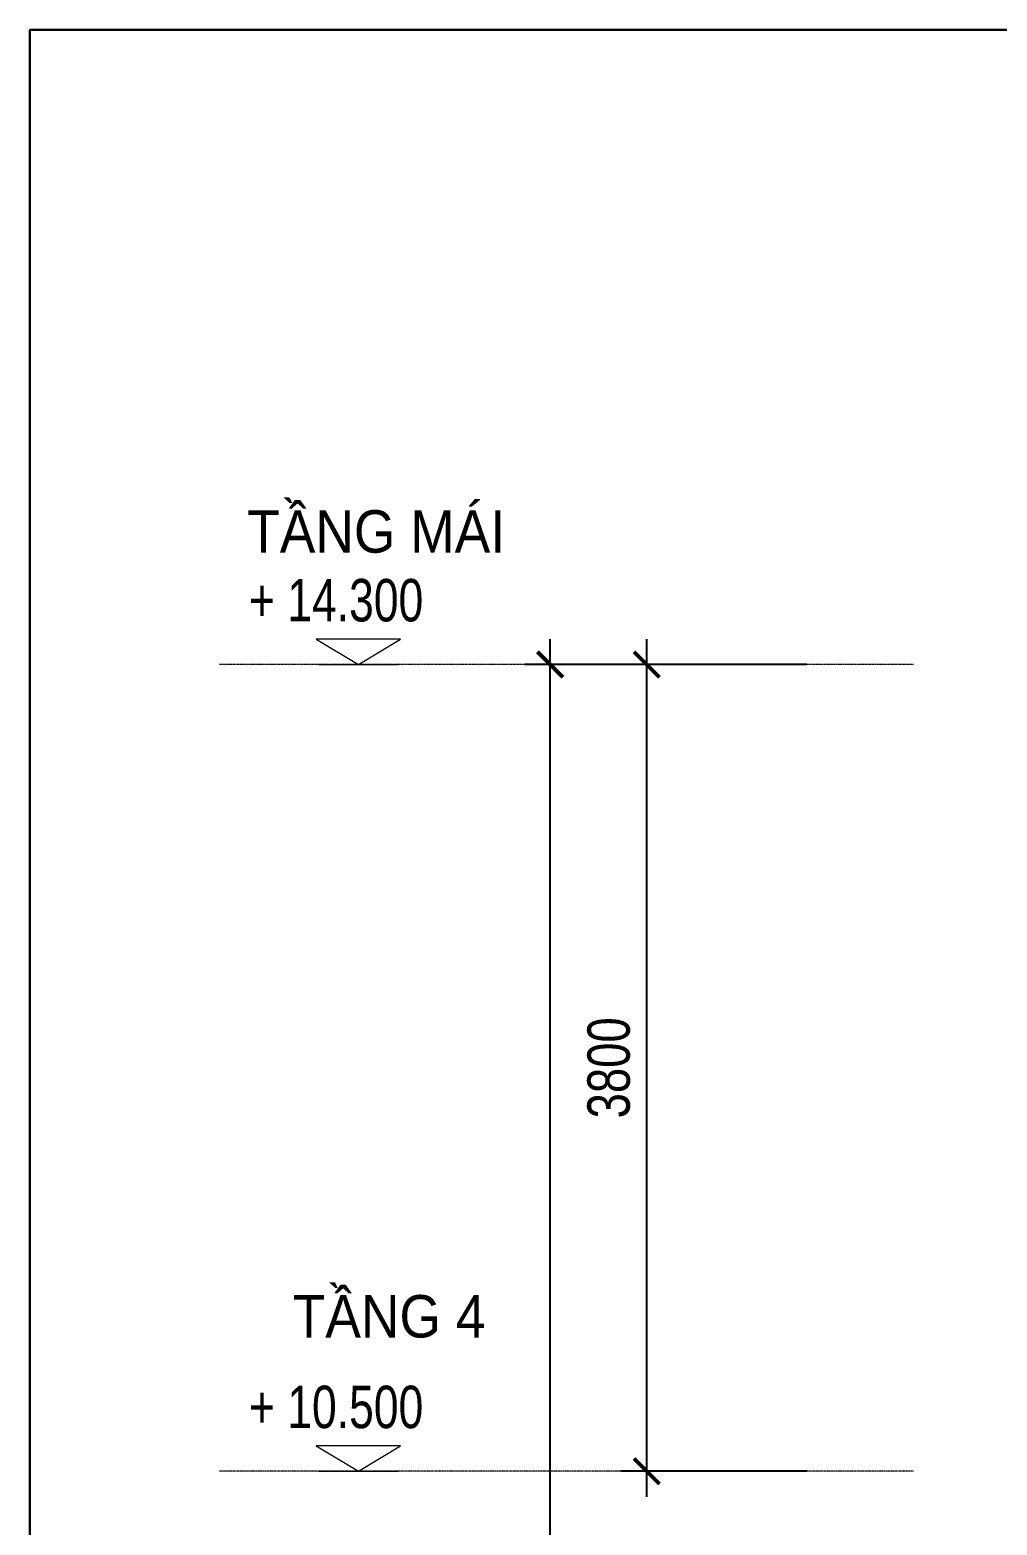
# Model space of a CAD drawing. Header units: millimetres. Extents: x -127141 to 682685, y -1234500 to 49778.
# Drawn here: x 435697 to 440255, y -269543 to -262500 of the extents above; entities that cross this region are included whole.
import ezdxf

# ---------------------------------------------------------------- set-up
doc = ezdxf.new("R2010")
doc.units = ezdxf.units.MM
doc.header["$MEASUREMENT"] = 0
doc.linetypes.add('CENTER', pattern=[3, 1.5, -0.5, 0.5, -0.5])
for name, color, linetype, lineweight in [('-CENTER', 143, 'CENTER', 13), ('-DIM', 9, 'Continuous', 13), ('-KH', 143, 'Continuous', 13), ('-LINE1', 7, 'Continuous', 18), ('-TEXT', 7, 'Continuous', 15)]:
    doc.layers.add(name, color=color, linetype=linetype, lineweight=lineweight)
doc.layers.add('LUOI GIONG', color=160, linetype='Continuous', plot=False)
doc.styles.add('1', font='arial.ttf')
doc.styles.add('AVANH', font='', dxfattribs={"width": 0.8})
doc.styles.add('X-5M-DH-TUM1$0$AVANTH', font='arial.ttf', dxfattribs={"width": 0.9})
doc.styles.get('AVANH').set_extended_font_data('.VnAvantH')
doc.dimstyles.new('C_100A3', dxfattribs={"dimscale": 100, "dimtxt": 2.2, "dimasz": 1.2, "dimexe": 1.2, "dimexo": 0, "dimgap": 0.75, "dimtad": 1, "dimdec": 0, "dimzin": 0, "dimdsep": 46, "dimtxsty": 'AVANH', "dimblk": 'ARCHTICK', "dimcen": 0, "dimdle": 1.2, "dimclrd": 256, "dimclre": 256, "dimclrt": 7, "dimadec": 0, "dimazin": 0, "dimtfac": 0.0001, "dimtdec": 0, "dimtix": 1, "dimtmove": 2, "dimatfit": 3, "dimfxl": 1.8, "dimtolj": 1, "dimtzin": 0, "dimarcsym": 0})

# ---------------------------------------------------------------- blocks, each defined once
blk = doc.blocks.new('_ArchTick')
at = {"color": 0, "linetype": 'ByBlock', "const_width": 0.15}
blk.add_lwpolyline([(-0.5, -0.5), (0.5, 0.5)], dxfattribs=at)
blk = doc.blocks.new('*D1818')
at = {"layer": '-DIM', "lineweight": -2, "transparency": 16777216}
for p, q in [((438604.2, -269409.1), (438604.2, -265369.1)), ((439358.6, -265489.1), (438484.2, -265489.1)), ((439358.6, -269289.1), (438484.2, -269289.1))]:
    blk.add_line(p, q, dxfattribs=at)
at = {"layer": 'Defpoints', "color": 0, "transparency": 16777216}
for p in [(438604.2, -265489.1), (439358.6, -265489.1), (439358.6, -269289.1)]:
    blk.add_point(p, dxfattribs=at)
at = {"layer": '-DIM', "lineweight": -2, "transparency": 16777216, "xscale": 119.9999999999999, "yscale": 119.9999999999999, "zscale": 119.9999999999999}
for p, rotation in [((438604.2, -265489.1), 90), ((438604.2, -269289.1), 270)]:
    blk.add_blockref('_ArchTick', p, dxfattribs=dict(at, rotation=rotation))
at = {"layer": '-DIM', "color": 7, "transparency": 16777216, "insert": (438425.8, -267389.1), "char_height": 200, "attachment_point": 5, "rotation": 90, "style": 'AVANH'}
blk.add_mtext('\\A1;3800', dxfattribs=at)
blk = doc.blocks.new('*D1820')
at = {"layer": '-DIM', "lineweight": -2, "transparency": 16777216}
for p, q in [((438149, -279909.1), (438149, -265369.1)), ((439358.6, -265489.1), (438029, -265489.1)), ((439358.6, -279789.1), (438029, -279789.1))]:
    blk.add_line(p, q, dxfattribs=at)
at = {"layer": 'Defpoints', "color": 0, "transparency": 16777216}
for p in [(438149, -265489.1), (439358.6, -265489.1), (439358.6, -279789.1)]:
    blk.add_point(p, dxfattribs=at)
at = {"layer": '-DIM', "lineweight": -2, "transparency": 16777216, "xscale": 119.9999999999999, "yscale": 119.9999999999999, "zscale": 119.9999999999999}
for p, rotation in [((438149, -265489.1), 90), ((438149, -279789.1), 270)]:
    blk.add_blockref('_ArchTick', p, dxfattribs=dict(at, rotation=rotation))
at = {"layer": '-DIM', "color": 7, "transparency": 16777216, "insert": (437970.5, -272639.1), "char_height": 200, "attachment_point": 5, "rotation": 90, "style": 'AVANH'}
blk.add_mtext('\\A1;14300', dxfattribs=at)
blk = doc.blocks.new('cot')
at = {"layer": '-KH'}
blk.add_line((116899.3, -109063.7), (117274.3, -109063.7), dxfattribs=at)
blk.add_lwpolyline([(117285.6, -108943.7), (116888, -108943.7), (117086.8, -109063.7)], close=True, dxfattribs=at)
blk.add_solid([(117086.8, -109063.7), (117086.8, -108943.7), (117285.6, -108943.7), (117086.8, -109063.7)], dxfattribs=at)
blk = doc.blocks.new('kt1a')
at = {"layer": 'Defpoints', "color": 2}
blk.add_lwpolyline([(0, -22275), (31500, -22275), (31500, 0), (0, 0)], close=True, dxfattribs=at)

msp = doc.modelspace()

# ---------------------------------------------------------------- linework, layer by layer
at = {"layer": '-CENTER', "ltscale": 0.2}
for p, q in [((439861.7, -265489.1), (436590.5, -265489.1)), ((439861.7, -269289.1), (436590.5, -269289.1))]:
    msp.add_line(p, q, dxfattribs=at)
at = {"layer": 'Defpoints'}
msp.add_lwpolyline([(435697.5, -284775), (467197.5, -284775), (467197.5, -262500), (435697.5, -262500)], close=True, dxfattribs=at)
at = {"layer": 'LUOI GIONG'}
msp.add_lwpolyline([(435697.5, -262500), (485697.5, -262500), (485697.5, -287500), (435697.5, -287500)], close=True, dxfattribs=at)

# ---------------------------------------------------------------- block references
at = {"layer": '-CENTER'}
for p in [(320158.3, -156425.4), (320158.3, -160225.4)]:
    msp.add_blockref('cot', p, dxfattribs=at)
at = {"layer": '-LINE1'}
msp.add_blockref('kt1a', (435697.5, -262500), dxfattribs=at)

# ---------------------------------------------------------------- texts
at = {"layer": '-TEXT', "color": 2, "style": 'X-5M-DH-TUM1$0$AVANTH', "width": 0.9}
for s, p in [('TẦNG MÁI', (436721.4, -264962.4)), ('TẦNG 4', (436935.9, -268659.5))]:
    msp.add_text(s, height=200, dxfattribs=at).set_placement(p)
at = {"layer": '-TEXT', "style": '1', "width": 0.75}
for s, p in [('+ 14.300', (436729.7, -265286.3)), ('+ 10.500', (436729.7, -269086.3))]:
    msp.add_text(s, height=200, dxfattribs=at).set_placement(p)

# ---------------------------------------------------------------- dimensions: what is measured, and where the dimension line sits
at = {"layer": '-DIM'}
for base, p1, picture, middle in [((438149, -265489.1), (439358.6, -279789.1), '*D1820', (437970.5, -272639.1)), ((438604.2, -265489.1), (439358.6, -269289.1), '*D1818', (438425.8, -267389.1))]:
    dim = msp.add_linear_dim(base=base, p1=p1, p2=(439358.6, -265489.1), angle=90, dimstyle='C_100A3', override={"dimtxt": 2}, dxfattribs=at)
    dim.commit()
    dim.dimension.update_dxf_attribs({"geometry": picture, "text_midpoint": middle})

doc.saveas('drawing.dxf')
